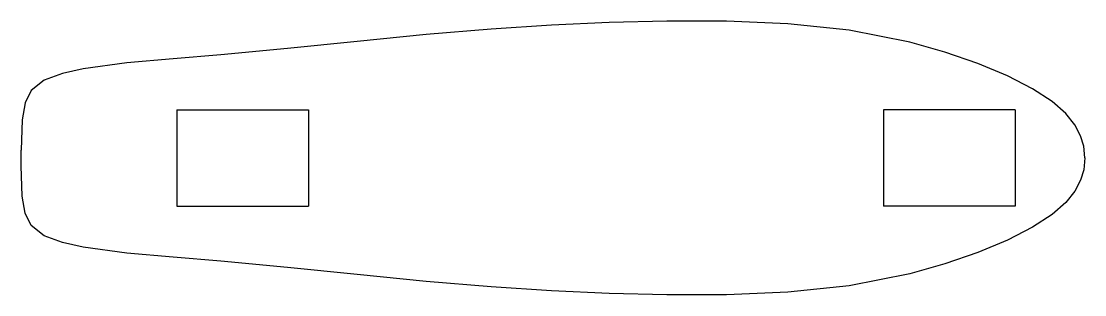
# Model space of a CAD drawing. Extents: x -257 to 410, y -10 to 162.
import ezdxf

# ---------------------------------------------------------------- set-up
doc = ezdxf.new("R2010")
doc.units = 0
doc.layers.add('LAYER_1', color=7, linetype='CONTINUOUS')

# ---------------------------------------------------------------- blocks, each defined once
blk = doc.blocks.new('AIGNBL01010002')
at = {"layer": 'LAYER_1'}
for p, q in [((-132.1461, 140.7802), (-161.8997, 138.2722)), ((-190.9189, 135.7805), (-218.4628, 132.1869)), ((-161.8997, 138.2722), (-190.9189, 135.7805)), ((-231.4034, 129.2696), (-242.794, 124.9472)), ((-218.4628, 132.1869), (-231.4034, 129.2696)), ((-242.794, 124.9472), (-250.9135, 118.5649)), ((-250.9135, 118.5649), (-254.7054, 110.7565)), ((-254.7054, 110.7565), (-256.552, 100.116)), ((-256.552, 100.116), (-257.1747, 81.1053))]:
    blk.add_line(p, q, dxfattribs=at)
blk = doc.blocks.new('AIGNBL01010003')
at = {"layer": 'LAYER_1'}
for p, q in [((111.3283, 161.1156), (75.2945, 159.5425)), ((147.5403, 161.9112), (111.3283, 161.1156)), ((185.0509, 161.888), (147.5403, 161.9112)), ((223.4296, 160.3037), (185.0509, 161.888)), ((261.9523, 156.2384), (223.4296, 160.3037)), ((-3.3214, 153.5229), (-46.5851, 149.2582)), ((37.4675, 157.0421), (-3.3214, 153.5229)), ((75.2945, 159.5425), (37.4675, 157.0421)), ((299.9007, 148.8037), (261.9523, 156.2384)), ((-46.5851, 149.2582), (-90.2312, 144.818)), ((321.8935, 142.6266), (299.9007, 148.8037)), ((-90.2312, 144.818), (-132.1459, 140.78)), ((342.5338, 135.4755), (321.8935, 142.6266)), ((361.1125, 127.6652), (342.5338, 135.4755)), ((376.8952, 119.5472), (361.1125, 127.6652)), ((389.1063, 111.5594), (376.8952, 119.5472)), ((397.6333, 104.0011), (389.1063, 111.5594)), ((403.2898, 96.8964), (397.6333, 104.0011)), ((406.9171, 90.1373), (403.2898, 96.8964)), ((408.9115, 83.697), (406.9171, 90.1373)), ((409.5753, 76.2), (408.9115, 83.697))]:
    blk.add_line(p, q, dxfattribs=at)
blk = doc.blocks.new('AIGNBL01010004')
at = {"layer": 'LAYER_1'}
for p, q in [((409.5753, 76.2), (408.9115, 68.7031)), ((408.9115, 68.7031), (406.9171, 62.2629)), ((406.9171, 62.2629), (403.2898, 55.5036)), ((403.2898, 55.5036), (397.6333, 48.3991)), ((397.6333, 48.3991), (389.1063, 40.8406)), ((389.1063, 40.8406), (376.8952, 32.8528)), ((376.8952, 32.8528), (361.1125, 24.7348)), ((361.1125, 24.7348), (342.5338, 16.9247)), ((342.5338, 16.9247), (321.8935, 9.7734)), ((-90.2312, 7.582), (-132.1459, 11.62)), ((-46.5851, 3.1416), (-90.2312, 7.582)), ((321.8935, 9.7734), (299.9007, 3.5963)), ((-3.3214, -1.1231), (-46.5851, 3.1416)), ((299.9007, 3.5963), (261.9523, -3.8385)), ((37.4675, -4.6423), (-3.3214, -1.1231)), ((75.2945, -7.1424), (37.4675, -4.6423)), ((261.9523, -3.8385), (223.4296, -7.9037)), ((111.3283, -8.7154), (75.2945, -7.1424)), ((147.5403, -9.5112), (111.3283, -8.7154)), ((185.0509, -9.4878), (147.5403, -9.5112)), ((223.4296, -7.9037), (185.0509, -9.4878))]:
    blk.add_line(p, q, dxfattribs=at)
blk = doc.blocks.new('AIGNBL01010005')
at = {"layer": 'LAYER_1'}
for p, q in [((-256.552, 52.2841), (-257.1747, 71.2949)), ((-254.7054, 41.6436), (-256.552, 52.2841)), ((-250.9135, 33.8353), (-254.7054, 41.6436)), ((-242.794, 27.4526), (-250.9135, 33.8353)), ((-231.4034, 23.1304), (-242.794, 27.4526)), ((-218.4628, 20.2131), (-231.4034, 23.1304)), ((-190.9189, 16.6195), (-218.4628, 20.2131)), ((-161.8997, 14.1276), (-190.9189, 16.6195)), ((-132.1461, 11.62), (-161.8997, 14.1276))]:
    blk.add_line(p, q, dxfattribs=at)
blk = doc.blocks.new('AIGNBL01010006')
at = {"layer": 'LAYER_1'}
blk.add_line((-159.6175, 106.3625), (-77.0675, 106.3625), dxfattribs=at)
blk = doc.blocks.new('AIGNBL01010007')
at = {"layer": 'LAYER_1'}
blk.add_line((-159.6175, 46.0375), (-77.0675, 46.0375), dxfattribs=at)
blk = doc.blocks.new('AIGNBL01010008')
at = {"layer": 'LAYER_1'}
blk.add_line((-159.6175, 106.3625), (-159.6175, 46.0375), dxfattribs=at)
blk = doc.blocks.new('AIGNBL01010009')
at = {"layer": 'LAYER_1'}
blk.add_line((-77.0675, 106.3625), (-77.0675, 46.0375), dxfattribs=at)
blk = doc.blocks.new('AIGNBL0101000A')
at = {"layer": 'LAYER_1'}
blk.add_line((366.0338, 106.3625), (283.4838, 106.3625), dxfattribs=at)
blk = doc.blocks.new('AIGNBL0101000B')
at = {"layer": 'LAYER_1'}
blk.add_line((366.0338, 46.0375), (283.4838, 46.0375), dxfattribs=at)
blk = doc.blocks.new('AIGNBL0101000C')
at = {"layer": 'LAYER_1'}
blk.add_line((366.0338, 106.3625), (366.0338, 46.0375), dxfattribs=at)
blk = doc.blocks.new('AIGNBL0101000D')
at = {"layer": 'LAYER_1'}
blk.add_line((283.4838, 106.3625), (283.4838, 46.0375), dxfattribs=at)
blk = doc.blocks.new('AIGNBL0101000E')
at = {"layer": 'LAYER_1'}
for p, q in [((-257.1753, 78.9612), (-257.1747, 81.1053)), ((-257.1747, 76.2), (-257.1753, 78.9612))]:
    blk.add_line(p, q, dxfattribs=at)
blk = doc.blocks.new('AIGNBL0101000F')
at = {"layer": 'LAYER_1'}
for p, q in [((-257.1752, 74.0275), (-257.1747, 76.2)), ((-257.1747, 71.2949), (-257.1752, 74.0275))]:
    blk.add_line(p, q, dxfattribs=at)

msp = doc.modelspace()

# ---------------------------------------------------------------- block references
at = {"layer": 'LAYER_1'}
for name in ['AIGNBL01010003', 'AIGNBL01010002', 'AIGNBL01010006', 'AIGNBL01010008', 'AIGNBL01010009', 'AIGNBL0101000A', 'AIGNBL0101000D', 'AIGNBL0101000C', 'AIGNBL0101000E', 'AIGNBL0101000F', 'AIGNBL01010004', 'AIGNBL01010005', 'AIGNBL01010007', 'AIGNBL0101000B']:
    msp.add_blockref(name, (0, 0), dxfattribs=at)

doc.saveas('drawing.dxf')
